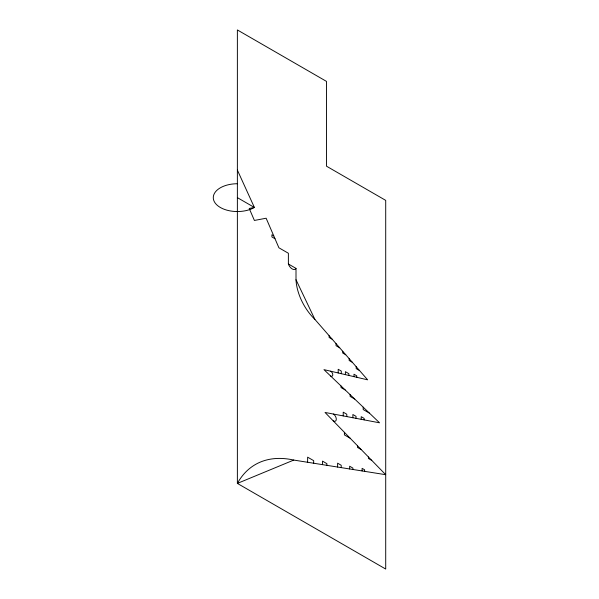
<?xml version="1.0" encoding="UTF-8"?>
<svg xmlns="http://www.w3.org/2000/svg" width="599" height="599" viewBox="0 0 599 599"><rect width="100%" height="100%" fill="white"/><g stroke="black" fill="none" stroke-linecap="round" stroke-linejoin="round"><path stroke-width="0.9" d="M293.765 460.069L237.376 483.408L237.376 29.95L326.485 81.397L326.485 166.185L385.711 200.38L385.711 569.05L237.376 483.408A131.211 75.759 60 0 1 293.765 460.069L385.711 474.7L325.025 412.456L379.556 422.812L323.947 369.635L367.644 379.833L314.902 319.409L296.003 279.755L296.003 268.382L288.381 263.987L288.381 253.257L278.909 247.791L266.136 218.223L254.403 220.454L249.221 208.459L254.403 207.471L237.376 170.094M237.376 197.64L254.403 207.471A24.087 13.904 0 0 1 215.116 202.964A24.087 13.904 0 0 1 237.376 183.736M273.758 235.864L271.909 234.793L271.909 236.942L274.993 238.724M332.213 339.244L329.128 337.462L329.128 335.71M339.685 347.802L336.046 345.698L336.046 343.631M345.758 354.758L342.71 352.998L342.71 351.269M352.362 362.328L349.165 360.478L349.165 358.666M359.542 370.549L356.195 368.617L356.195 366.715M345.181 389.942L341.056 387.56L341.056 385.996M354.705 399.046L350.13 396.403L350.13 394.666M369.471 413.168L363.189 409.544L363.189 407.163M350.13 438.206L344.403 434.904L344.403 432.336M361.219 449.579L357.468 447.408L357.468 445.731M371.762 460.391L368.415 458.46L368.415 456.962M364.626 471.346L364.626 469.796L362.103 468.343L362.103 470.941M364.147 419.884L364.147 418.387L361.212 416.687L361.212 419.33M356.772 377.295L356.772 375.835L353.987 374.225L353.987 376.644M356.038 418.349L356.038 416.342L352.878 414.515L352.878 417.75M352.923 469.481L352.923 468.104L349.651 466.217L349.651 468.957M348.88 375.453L348.88 373.694L345.391 371.68L345.391 374.637M346.791 416.59L346.791 414.231L343.22 412.172L343.22 415.916M341.28 373.679L341.28 371.066L338.195 369.284L338.195 372.96M341.205 467.617L341.205 465.258L337.604 463.177L337.604 467.04M326.912 465.341L326.912 463.671L322.487 461.118L322.487 464.637M313.681 463.237L313.681 460.661L307.624 457.164L307.624 462.271M314.902 319.409A39.549 22.837 60 0 1 296.003 279.755M333.366 414.044A4.238 2.448 60 0 1 336.294 419.27A4.238 2.448 60 0 1 333.231 420.88M330.7 371.208A2.973 1.715 60 0 1 332.774 374.869A2.973 1.715 60 0 1 330.641 376.03M296.003 268.382A5.997 3.459 60 0 1 292.192 268.929A5.997 3.459 60 0 1 288.381 263.987"/></g></svg>
